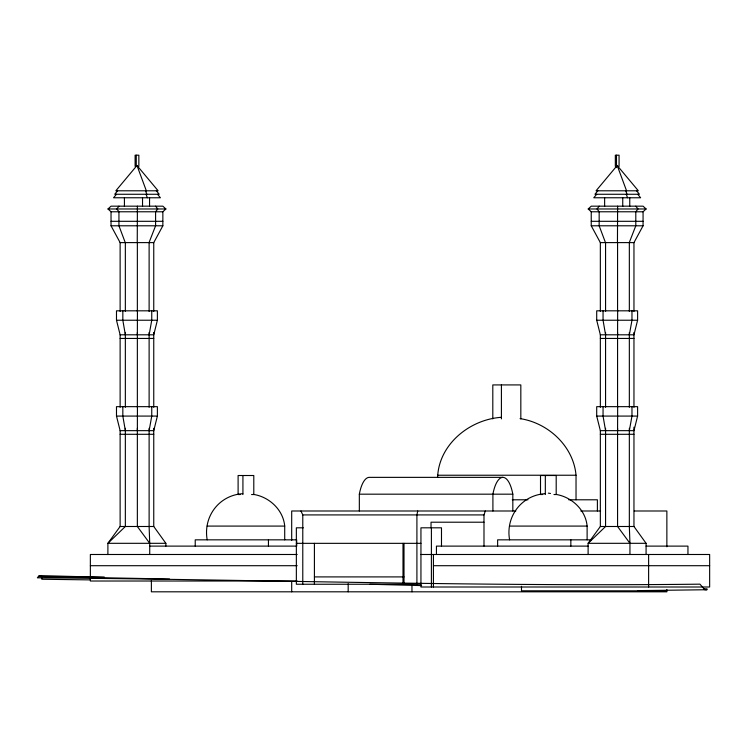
<?xml version="1.0" encoding="UTF-8"?>
<svg xmlns="http://www.w3.org/2000/svg" width="747" height="747" viewBox="0 0 747 747"><rect width="100%" height="100%" fill="white"/><g stroke="black" fill="none" stroke-linecap="round" stroke-linejoin="round"><path stroke-width="1.12" d="M137.355 334.805L137.439 310.817M137.355 430.655L137.439 406.657M617.573 334.805L617.657 310.817M617.573 430.655L617.657 406.657M137.243 242.607L137.401 206.172M617.452 242.607L617.61 206.172M41.991 577.599L41.813 579.242L90.322 579.896M638.115 590.616L706.867 589.738L707.007 588.841L703.562 588.888M149.12 334.805L151.753 320.23L151.753 310.817M149.12 430.655L151.753 416.079L151.753 406.657M629.338 334.805L631.971 320.23L631.971 310.817M629.338 430.655L631.971 416.079L631.971 406.657M417.713 510.995L416.91 514.916L416.91 584.247M207.19 539.838C203.007 516.588 219.058 495.186 242.747 493.674M437.602 477.464C438.75 444.4 469.648 419.459 501.293 417.312M509.594 539.838C505.411 516.588 521.462 495.186 545.151 493.674M157.384 320.23L153.751 334.805L120.127 334.805L116.485 320.23L116.485 310.817L157.384 310.817L157.384 320.23L116.485 320.23M157.384 416.079L153.751 430.655L120.127 430.655L116.485 416.079L116.485 406.657L157.384 406.657L157.384 416.079L116.485 416.079M637.602 320.23L633.96 334.805L600.345 334.805L596.704 320.23L596.704 310.817L637.602 310.817L637.602 320.23L596.704 320.23M637.602 416.079L633.96 430.655L600.345 430.655L596.704 416.079L596.704 406.657L637.602 406.657L637.602 416.079L596.704 416.079M483.991 546.113L483.991 514.916L485.298 510.995M616.415 167.608L617.199 165.498L638.349 190.793L596.05 190.793L617.199 165.498L626.556 190.793M149.036 242.607L155.591 225.79L155.591 211.775L157.766 208.973L155.591 206.172M629.254 242.607L635.8 225.79L635.8 211.775L637.985 208.973L635.8 206.172M153.751 311.462L153.751 242.607L162.855 225.79L162.855 211.775L165.89 208.973L162.855 206.172L111.032 206.172L107.998 208.973L111.032 211.775L162.855 211.775M633.96 311.462L633.96 242.607L643.064 225.79L643.064 211.775L646.099 208.973L643.064 206.172L591.241 206.172L588.216 208.973L591.241 211.775L643.064 211.775M120.127 430.655L120.127 526.495L107.895 543.312L107.895 554.545M600.345 430.655L600.345 526.495L588.113 543.312L588.113 554.489M118.941 206.172L116.84 208.973L118.941 211.775L118.941 225.79L125.263 242.607M599.159 206.172L597.049 208.973L599.159 211.775L599.159 225.79L605.481 242.607M136.981 165.498L115.832 190.793L158.131 190.793L136.981 165.498L146.337 190.793M117.615 190.793L114.721 194.267L159.251 194.267L156.347 190.793M116.476 194.267L113.544 197.768L160.418 197.768L157.486 194.267M597.833 190.793L594.939 194.267L639.46 194.267L636.565 190.793M596.694 194.267L593.762 197.768L640.637 197.768L637.705 194.267M40.655 575.937L39.292 575.582L37.35 577.814C258.219 579.476 479.079 586.75 699.958 584.163L704.813 589.738L706.867 589.738M107.998 208.973L165.89 208.973M588.216 208.973L646.099 208.973M111.032 221.308L162.855 221.308M591.241 221.308L643.064 221.308M111.032 211.775L111.032 225.79L162.855 225.79M591.241 211.775L591.241 225.79L643.064 225.79M111.032 225.79L120.127 242.607L153.751 242.607M591.241 225.79L600.345 242.607L633.97 242.607M120.127 338.447L153.751 338.447M600.345 338.447L633.96 338.447M120.127 434.296L153.751 434.296M600.345 434.296L633.96 434.296M437.602 475.232L576.03 475.232L576.03 499.79M512.825 510.995L512.825 494.178A31.206 11.224 -90 0 0 502.871 477.361L369.298 477.361A31.206 11.224 90 0 0 359.335 494.178L359.335 510.995M359.335 494.178L512.825 494.178M240.347 494.533L238.106 494.533L238.106 475.512L253.793 475.512L253.793 494.533L251.552 494.533M542.752 494.533L540.511 494.533L540.511 475.512L556.198 475.512L556.198 494.533L553.957 494.533M512.274 499.79L527.961 499.79M568.747 499.79L597.395 499.79L597.395 510.995M515.832 510.995L291.694 510.995L291.694 540.445M580.802 510.995L600.569 510.995M634.268 510.995L666.866 510.995L666.866 546.785M300.966 510.995L302.778 514.916L483.991 514.916M483.991 522.209L431.028 522.209L431.028 527.812M207.19 526.084L284.71 526.084L284.71 539.838M509.594 526.084L587.114 526.084L587.114 539.838M120.127 526.495L153.751 526.495L165.862 543.312L165.862 546.113M600.345 526.495L633.96 526.495L646.08 543.312L646.08 554.489M303.319 527.812L296.354 527.812L296.354 584.247L420.944 584.247M591.176 539.838L497.633 539.838L497.633 546.113M165.862 543.312L107.895 543.312L125.347 526.495L125.347 428.32M296.354 543.34L420.944 543.34M646.08 543.312L588.113 543.312L605.565 526.495L605.565 428.32M149.727 546.113L296.727 546.113L296.671 539.838L195.228 539.838L195.228 546.113M588.113 546.113L436.444 546.113L436.444 554.489M646.043 546.113L687.95 546.113L687.95 554.489M297.203 554.489L90.359 554.489L90.359 581.017L297.203 581.017M420.944 554.489L709.65 554.489L709.65 587.002L420.944 587.002L420.944 527.812L441.486 527.812L441.486 546.113M90.359 565.703L297.203 565.703M433.419 565.703L709.65 565.703M314.412 576.908L404.006 576.908M666.866 590.812L521.49 590.812L521.49 586.274M169.55 579.028L38.405 576.488L104.533 577.3L39.292 575.582M369.877 584.247L421.607 585.601M520.071 418.619C548.214 422.895 573.472 446.164 576.03 475.232M548.354 493.132L550.492 493.487M555.833 494.393C571.576 496.802 585.685 509.827 587.114 526.084M253.429 494.393C269.172 496.802 283.281 509.827 284.71 526.084M629.945 554.489L629.945 543.312L617.573 526.495L617.573 428.32M149.727 554.489L149.727 543.312L137.355 526.495L137.355 428.32M625.762 190.793L627.05 194.267M626.266 194.267L627.564 197.768M145.553 190.793L146.832 194.267M146.057 194.267L147.355 197.768M605.565 334.805L603.053 320.23L603.053 310.817M605.565 430.655L603.053 416.079L603.053 406.657M125.347 334.805L122.835 320.23L122.835 310.817M125.347 430.655L122.835 416.079L122.835 406.657M629.945 543.312L629.338 526.495L629.338 428.32M149.727 543.312L149.12 526.495L149.12 428.32M666.866 589.504L666.866 591.811L151.38 591.811L151.38 580.456M648.62 554.489L648.62 587.002M633.96 332.471L633.96 407.311M633.96 427.153L633.96 526.495M629.758 197.768L629.758 206.387M629.338 242.607L629.338 311.462M629.338 332.471L629.338 407.311M622.746 197.768L622.746 206.387M617.573 242.607L617.573 311.462M617.573 332.471L617.573 407.311M616.48 155.189L616.48 166.404L619.067 166.404L619.067 155.189L615.332 155.189L615.332 166.404M605.565 242.607L605.565 311.462M605.565 332.471L605.565 407.311M604.631 197.768L604.631 206.387M600.345 242.607L600.345 311.462M600.345 334.805L600.345 407.311M570.848 539.838L570.848 546.113M545.329 475.512L545.329 494.533M520.827 418.89L520.827 384.92L492.805 384.92L492.805 418.89M501.414 384.92L501.414 418.89M492.908 510.995L492.908 494.178A31.206 11.224 -90 0 1 502.871 477.361M433.419 554.489L433.419 587.002M431.402 527.812L431.402 587.002M411.97 584.882L411.97 591.811M404.006 543.34L404.006 584.247M402.997 543.34L402.997 584.247M348.177 583.734L348.177 591.811M314.412 543.34L314.412 584.247M302.778 514.916L302.778 584.247M291.694 581.53L291.694 591.811M268.444 539.838L268.444 546.113M242.924 475.512L242.924 494.533M153.751 332.471L153.751 407.311M153.751 428.32L153.751 526.495M149.549 197.768L149.549 206.387M149.12 242.607L149.12 311.462M149.12 332.471L149.12 407.311M142.528 197.768L142.528 206.387M137.355 242.607L137.355 311.462M137.355 332.471L137.355 407.311M136.262 155.189L136.262 166.404L138.849 166.404L138.849 155.189L135.114 155.189L135.114 166.404M125.347 242.607L125.347 311.462M125.347 332.471L125.347 407.311M124.422 197.768L124.422 206.387M120.127 242.607L120.127 311.462M120.127 334.805L120.127 407.311"/></g></svg>
